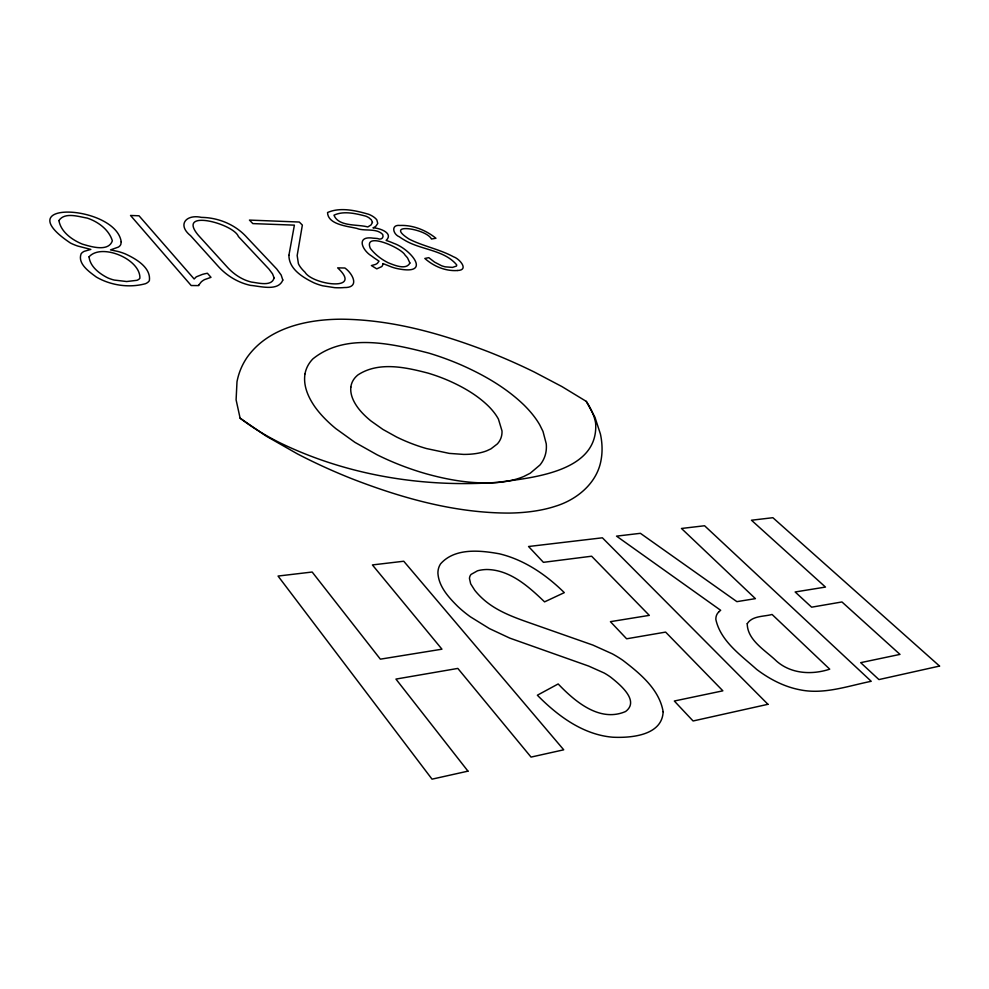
<?xml version="1.0" encoding="UTF-8"?>
<svg xmlns="http://www.w3.org/2000/svg" width="989" height="989" viewBox="0 0 989 989"><rect width="100%" height="100%" fill="white"/><g stroke="black" fill="none" stroke-linecap="round" stroke-linejoin="round"><path stroke-width="1.48" d="M457.487 270.504C469.491 270.207 459.514 258.735 453.58 256.831C439.524 249.191 423.453 246.36 409.199 239.14C382.372 222.129 426.197 228.434 431.476 239.029L435.926 238.25C427.359 231.339 416.876 226.617 405.861 225.591A31.524 11.596 19.3 0 0 400.112 225.467C390.643 224.256 392.868 234.331 399.445 236.841A25.331 9.26 19.3 0 0 404.044 239.808C420.498 250.093 443.838 249.537 456.634 264.805A9.989 3.733 19.8 0 1 456.362 266.103L452.517 267.401L445.334 266.845A10.842 4.067 19.7 0 1 441.415 265.67L434.567 262.11L428.781 257.659L424.837 258.463C432.391 265.139 441.972 269.774 452.109 270.504A30.016 11.176 19.6 0 0 457.487 270.504M586.267 401.373L561.975 386.6L534.283 372.025A305.144 148.659 20.7 0 0 488.282 351.725C441.279 333.602 391.743 319.521 341.02 319.2C306.936 319.373 268.303 327.693 247.324 357.066A292.237 136.272 22.1 0 0 236.989 381.791L236.099 399.853L240.117 418.186L265.905 435.939L297.306 453.827A267.438 116.405 19.7 0 0 352.208 478.874C402.239 498.246 455.088 513.068 509.112 513.081A184.152 83.669 20.1 0 0 555.237 506.306C577.057 499.705 597.467 482.916 601.176 459.415A283.039 127.087 18.4 0 0 600.41 433.998L594.958 417.259L586.267 401.373A145.284 63.296 20.6 0 1 595.638 423.23C598.901 471.988 532.28 477.699 497.64 482.36C422.946 487.812 346.175 475.252 278.7 442.182A148.066 68.068 18.6 0 1 240.117 418.186M274.089 277.872C271.926 286.884 258.166 282.829 251.49 282.088C241.848 279.8 233.392 273.965 226.84 266.647L198.344 235.258C175.572 208.296 233.713 223.563 238.386 236.519L268.983 269.119L272.556 273.891L274.089 277.872M288.912 255.298C288.875 269.193 303.116 277.6 314.143 282.916A24.663 9.902 18 0 0 322.624 285.784L334.727 287.675A50.6 20.052 17.9 0 0 344.221 287.552C360.206 287.935 352.838 273.594 344.889 268.007L337.657 267.871C363.865 292.076 312.425 284.869 305.032 272.247A51.848 20.534 18.4 0 1 300.916 267.772A48.906 19.372 18.3 0 1 298.406 263.692L297.17 255.533L302.362 225.084L299.284 222.031L249.451 220.09L252.825 223.601L294.388 225.146L288.912 255.298M58.92 220.559C60.898 231.995 72.16 239.956 82.347 244.11C91.025 246.669 108.431 252.17 112.35 240.822C108.963 229.609 98.059 221.709 87.292 218.112C78.7 216.653 64.644 211.844 58.92 220.559M383.003 263.581L382.508 265.522A29.991 11.584 18.5 0 1 381.655 266.634L376.76 268.86L371.394 265.559L375.424 264.446A32.773 12.597 18.4 0 0 377.415 263.259L379.022 261.158L374.658 258.253A68.303 25.529 19.4 0 1 371.716 256.077C362.147 250.415 355.508 235.407 373.422 238.201A36.086 13.735 19 0 1 377.501 238.534C380.691 240.166 384.14 238.201 382.743 234.517C376.438 227.68 364.508 231.599 356.856 228.41C347.572 226.197 327.853 224.614 327.557 212.524C340.278 206.886 355.892 210.558 368.835 214.341A11.917 4.352 18.6 0 1 373.174 216.616L374.374 217.469A15.75 5.761 18.5 0 1 376.846 219.954L377.761 223.452L375.845 226.234A39.251 14.328 18.2 0 1 373.768 227.482L372.977 227.816C378.861 227.878 394.154 232.885 386.13 240.438L388.084 241.093A26.431 10.014 18.9 0 1 393.585 243.269C411.115 249.228 433.145 276.45 396.416 268.415A20.151 7.702 19 0 1 391.953 267.117L383.003 263.581M350.835 387.082C350.032 394.562 353.493 401.682 357.783 407.579A76.165 34.64 20.1 0 0 371.098 421.067L382.916 429.424L396.453 436.94A83.212 37.718 20.2 0 0 426.457 448.549L449.303 453.395L463.631 454.408A77.377 35.184 20.2 0 0 486.786 450.786L490.964 448.845L497.319 443.937A82.656 37.545 20.1 0 0 501.992 430.895L498.444 419.151A78.799 35.765 20.2 0 0 488.813 406.504C477.464 395.266 463.421 387.194 448.919 380.753A83.855 38.175 20.2 0 0 428.052 373.125C405.663 367.278 378.75 361.282 358.006 374.868A83.459 37.903 20.2 0 0 350.848 387.082M121.214 241.848L120.819 244.394A27.259 11.102 14.5 0 1 118.408 247.077L110.521 249.883L118.012 251.478A28.063 11.757 14.7 0 1 125.17 253.852C135.604 258.623 151.132 267.426 149.376 280.604A25.998 11.003 14.8 0 1 145.482 283.695C129.262 288.145 110.916 285.475 96.353 277.068C89.443 271.926 77.241 263.692 81.16 253.728A28.051 11.769 14.5 0 1 84.189 251.342L90.815 249.413L77.711 246.038A27.667 11.275 14.3 0 1 70.479 243.047C5.007 199.246 115.861 204.772 121.214 241.848M663.149 711.771C662.136 735.618 630.821 738.115 612.587 737.201C582.855 734.642 557.648 715.813 537.361 695.218L558.167 683.955C574.943 701.522 599.754 722.712 625.592 711.511C640.007 700.719 619.646 684.314 610.609 677.119A39.288 21.709 26.5 0 0 604.155 673.002L588.665 666.079L509.792 638.115L489.468 628.608L470.418 616.827A86.29 45.346 23.5 0 1 457.66 606.331C448.598 597.269 438.77 586.638 437.917 573.187A56.744 30.103 23 0 1 440.624 563.804C454.903 547.683 480.147 550.329 499.321 553.791C524.331 559.762 546.2 574.794 564.311 592.634L544.568 601.868C528.67 586.601 510.077 569.763 486.724 569.503A44.369 23.575 23.4 0 0 477.502 570.801L471.073 574.411A23.143 12.251 22.9 0 0 469.466 578.516L470.665 583.807L474.745 590.26A64.013 33.379 23.6 0 0 482.026 598.098C495.328 610.559 512.797 616.938 529.696 622.872L592.943 645.1L612.327 653.84A68.266 37.545 26.4 0 1 622.786 660.269C639.957 673.447 659.366 689.284 663.149 711.771M89.059 256.831C90.036 266.585 99.419 273.669 107.628 277.81A17.678 7.492 14.6 0 0 114.168 280.048L126.641 281.531L136.927 280.32A17.691 7.492 14.8 0 0 139.882 278.23C140.71 259.205 101.508 242.75 89.059 256.831M305.008 373.83C303.054 385.611 308.185 397.145 314.762 406.627A121.857 55.545 20.1 0 0 335.84 428.633L354.915 442.343L376.97 454.73A132.798 60.205 20.2 0 0 426.16 473.78C449.315 480.221 473.459 484.326 497.554 482.496A124.082 56.521 20.2 0 0 523.725 476.513L530.228 473.224L539.932 465.028A132.093 60.094 20.1 0 0 546.237 443.74L542.998 431.414L539.796 424.973A125.776 57.139 20.2 0 0 523.997 405.033C505.985 387.639 483.955 375.029 461.183 364.953A134.084 61.219 20.2 0 0 428.67 353.073C391.829 343.579 345.421 332.687 312.944 358.834A133.503 60.737 20.3 0 0 305.008 373.83M409.903 263.037C406.182 270.479 394.117 265.077 388.133 262.74C381.272 259.303 375.029 254.457 370.319 248.363C362.951 230.808 401.831 247.979 405.082 255.15A43.244 16.553 18.7 0 1 407.604 258.03L409.903 263.037M282.817 280.048C278.218 291.681 260.255 286.142 250.551 285.376C237.842 282.631 226.308 275.498 217.728 265.794L190.642 235.741C176.92 224.824 186.093 213.97 201.41 217.382C218.532 217.605 235.506 224.639 246.978 237.496L276.759 269.033L281.16 275.029L282.817 280.048M372.445 222.426L371.048 224.948L367.784 226.963C357.635 224.033 338.671 227.025 333.985 215.194C343.554 210.595 355.793 213.525 365.769 216.146A8.246 3.016 18.5 0 1 368.971 217.778L371.357 219.83L372.445 222.426M747.239 623.713C747.338 640.452 765.882 650.638 776.711 661.27C791.324 673.966 811.969 675.017 829.734 669.17L772.075 614.466C763.978 616.728 752.32 615.578 747.239 623.713M198.974 284.807L198.641 285.598L191.174 285.524L130.536 215.466L139.016 215.787L194.141 278.985L196.279 276.846L202.238 274.46A74.534 31.908 17 0 1 205.205 273.693L207.381 273.248L211.003 277.34L204.488 279.64A53.072 22.586 16.8 0 0 201.224 281.927L198.974 284.807M718.867 611.783L717.495 613.44A40.945 19.644 27.8 0 0 715.851 619.448C720.561 641.218 741.107 655.361 756.696 669.429C769.442 679.06 783.968 686.7 799.742 689.753C823.849 694.822 847.87 685.983 871.21 681.297L704.576 525.752L681.47 528.472L755.411 598.642L736.892 601.646L640.402 533.318L616.53 536.137L720.672 610.3L718.867 611.783M467.97 771.148L432.032 779.159L278.045 576.055L312.165 572.025L380.357 659.169L441.959 649.192L372.396 564.929L403.747 561.233L563.73 749.81L531.044 757.092L457.833 668.416L395.934 679.084L467.97 771.148M767.946 704.304L693.079 720.981L674.313 701.016L722.872 690.829L665.609 632.095L626.63 638.795L610.411 621.661L649.303 615.368L591.62 556.214L543.418 562.333L528.559 546.509L602.388 537.806L767.946 704.304M939.55 666.067L878.924 679.579L860.69 662.655L899.99 654.397L841.948 601.955L811.623 607.184L795.156 591.978L825.469 587.07L751.467 520.226L772.879 517.704L939.55 666.067"/></g></svg>
